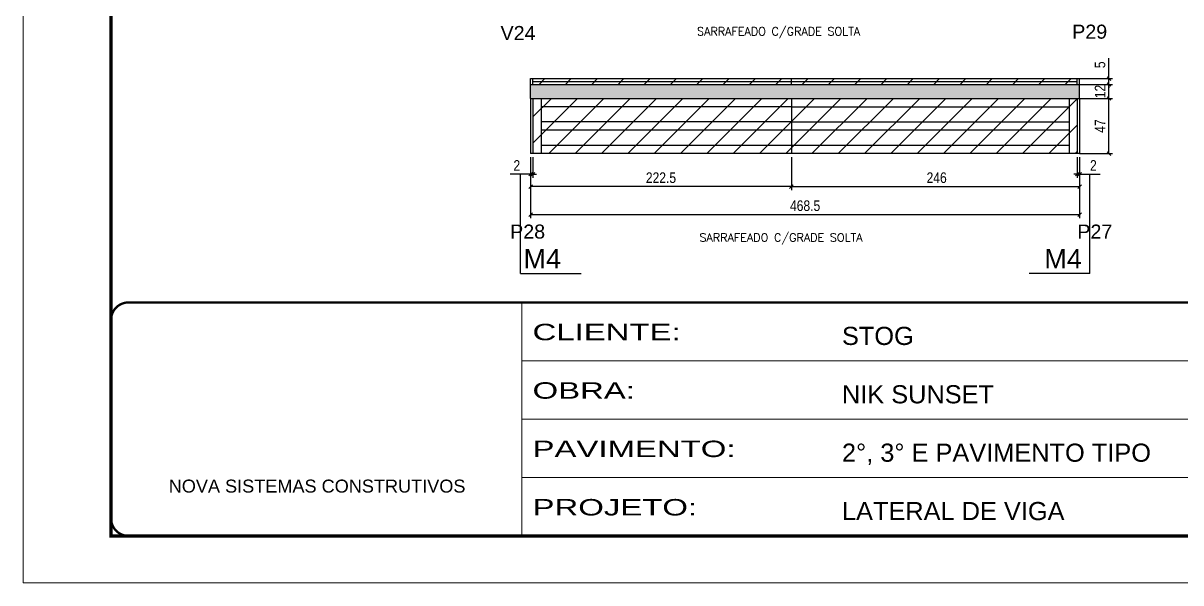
# Model space of a CAD drawing. Extents: x -10448 to -1189, y -11772 to 17235.
# Drawn here: x -8863 to -7875, y 3160 to 3637 of the extents above; entities that cross this region are included whole.
import ezdxf

# ---------------------------------------------------------------- set-up
doc = ezdxf.new("R2010")
doc.units = 0
doc.linetypes.add('CONTINUO', pattern=[0])
doc.linetypes.add('DASHED', pattern=[0.75, 0.5, -0.25])
for name, color, linetype in [('5', 5, 'Continuous'), ('COTA', 241, 'Continuous'), ('NOMENCLATURA', 7, 'Continuous'), ('Painéis', 200, 'Continuous'), ('Reaproveitamento', 251, 'Continuous'), ('SARR_2.2x7', 40, 'Continuous'), ('SARR_EDITAR', 141, 'Continuous')]:
    doc.layers.add(name, color=color, linetype=linetype)
doc.layers.add('Folhas', color=255, linetype='Continuous', lineweight=9)
doc.layers.add('SARRAFO DE PRESSAO', color=251, linetype='DASHED', lineweight=9)
doc.styles.add('ARIAL', font='arial.ttf')
doc.styles.add('COTA TECNICA-50', font='techl___.ttf', dxfattribs={"height": 9})
doc.styles.add('Romans', font='romans.shx')
doc.styles.get("Standard").update_dxf_attribs({"font": 'arial.ttf'})
doc.styles.add('Tecnologia', font='')
doc.styles.get('Tecnologia').set_extended_font_data('Forgotten Futurist')
doc.dimstyles.new('COTA PAINEL-50', dxfattribs={"dimtxt": 9, "dimasz": 3, "dimexe": 3, "dimexo": 3, "dimgap": 3, "dimtad": 1, "dimdec": 1, "dimzin": 12, "dimdsep": 46, "dimtxsty": 'COTA TECNICA-50', "dimblk1": 'OBLIQUE', "dimblk2": 'OBLIQUE', "dimsah": 1, "dimcen": 0.9, "dimclrd": 4, "dimclre": 4, "dimclrt": 240, "dimadec": 1, "dimazin": 3, "dimtfac": 1, "dimtdec": 1, "dimtmove": 0, "dimatfit": 3, "dimfxl": 1, "dimtolj": 1, "dimtzin": 12, "dimarcsym": 0})
pattern_1 = [(45, (-139469.283, -18395.978), (-11.2253202, 11.2253202), [])]

# ---------------------------------------------------------------- blocks, each defined once
blk = doc.blocks.new('9999999999')
at = {"color": 30, "linetype": 'CONTINUO'}
for p, q in [((98564.56, 34230.21), (98564.56, 34429.45)), ((98564.56, 34379.64), (99583.98, 34379.64)), ((98564.56, 34329.83), (99487.98, 34329.83)), ((98564.56, 34280.02), (99487.98, 34280.02))]:
    blk.add_line(p, q, dxfattribs=at)
at = {"color": 30, "linetype": 'CONTINUO', "const_width": 2}
blk.add_lwpolyline([(99583.98, 34230.21), (99583.98, 34414.45, 0.414214), (99568.98, 34429.45), (98228.98, 34429.45, 0.414214), (98213.98, 34414.45), (98213.98, 34245.21, 0.414214), (98228.98, 34230.21), (99583.98, 34230.21)], format="xyb", dxfattribs=at)
at = {"layer": 'Folhas'}
blk.add_lwpolyline([(98138.98, 34190.21), (99623.98, 34190.21), (99623.98, 35240.21), (98138.98, 35240.21)], close=True, dxfattribs=at)
at = {"layer": 'Folhas', "color": 30, "const_width": 3}
blk.add_lwpolyline([(98213.98, 34230.21), (99583.98, 34230.21), (99583.98, 35200.21), (98213.98, 35200.21)], close=True, dxfattribs=at)
at = {"color": 7, "linetype": 'Continuous', "ltscale": 5, "style": 'ARIAL'}
for s, height, p in [('STOG', 15.483, (98837.68, 34393.13)), ('NIK SUNSET', 15.483, (98837.68, 34343.32)), ('2°, 3° E PAVIMENTO TIPO', 15.4829, (98837.68, 34293.51)), ('NOVA SISTEMAS CONSTRUTIVOS', 11.0592, (98263.19, 34267.21)), ('LATERAL DE VIGA', 15.4829, (98837.68, 34243.7))]:
    blk.add_text(s, height=height, dxfattribs=at).set_placement(p)
at = {"layer": 'Folhas', "color": 7, "style": 'Tecnologia', "width": 1.5}
for s, p in [('CLIENTE:', (98573.65, 34397.17)), ('OBRA:', (98573.65, 34347.31)), ('PAVIMENTO:', (98573.65, 34297.5)), ('PROJETO:', (98573.65, 34247.69))]:
    blk.add_text(s, height=14, dxfattribs=at).set_placement(p)
blk = doc.blocks.new('_Oblique')
at = {"color": 0, "linetype": 'ByBlock', "lineweight": -2}
blk.add_line((-0.5, -0.5), (0.5, 0.5), dxfattribs=at)
blk = doc.blocks.new('*D732')
at = {"layer": 'COTA', "color": 4, "linetype": 'ByBlock', "lineweight": -2, "transparency": 16777216}
for p, q in [((-8430.28, 3523.07), (-8430.28, 3494.89)), ((-8207.78, 3523.07), (-8207.78, 3494.89)), ((-8207.78, 3497.89), (-8430.28, 3497.89))]:
    blk.add_line(p, q, dxfattribs=at)
at = {"layer": 'Defpoints', "color": 0, "linetype": 'ByBlock', "transparency": 16777216}
for p in [(-8430.28, 3526.07), (-8207.78, 3526.07), (-8430.28, 3497.89)]:
    blk.add_point(p, dxfattribs=at)
at = {"layer": 'COTA', "color": 4, "linetype": 'ByBlock', "lineweight": -2, "transparency": 16777216, "xscale": 3, "yscale": 3, "zscale": 3, "rotation": 180}
blk.add_blockref('_Oblique', (-8430.28, 3497.89), dxfattribs=at)
at = {"layer": 'COTA', "color": 4, "linetype": 'ByBlock', "lineweight": -2, "transparency": 16777216, "xscale": 3, "yscale": 3, "zscale": 3}
blk.add_blockref('_Oblique', (-8207.78, 3497.89), dxfattribs=at)
at = {"layer": 'COTA', "color": 240, "linetype": 'ByBlock', "transparency": 16777216, "insert": (-8319.03, 3505.49), "char_height": 9, "attachment_point": 5, "style": 'COTA TECNICA-50'}
blk.add_mtext('\\A1;222.5', dxfattribs=at)
blk = doc.blocks.new('*D733')
at = {"layer": 'COTA', "color": 4, "linetype": 'ByBlock', "lineweight": -2, "transparency": 16777216}
for p, q in [((-8207.78, 3523.07), (-8207.78, 3494.89)), ((-7961.78, 3523.07), (-7961.78, 3494.89)), ((-8207.78, 3497.89), (-7961.78, 3497.89))]:
    blk.add_line(p, q, dxfattribs=at)
at = {"layer": 'Defpoints', "color": 0, "linetype": 'ByBlock', "transparency": 16777216}
for p in [(-8207.78, 3526.07), (-7961.78, 3526.07), (-7961.78, 3497.89)]:
    blk.add_point(p, dxfattribs=at)
at = {"layer": 'COTA', "color": 4, "linetype": 'ByBlock', "lineweight": -2, "transparency": 16777216, "xscale": 3, "yscale": 3, "zscale": 3, "rotation": 180}
blk.add_blockref('_Oblique', (-8207.78, 3497.89), dxfattribs=at)
at = {"layer": 'COTA', "color": 4, "linetype": 'ByBlock', "lineweight": -2, "transparency": 16777216, "xscale": 3, "yscale": 3, "zscale": 3}
blk.add_blockref('_Oblique', (-7961.78, 3497.89), dxfattribs=at)
at = {"layer": 'COTA', "color": 240, "linetype": 'ByBlock', "transparency": 16777216, "insert": (-8083.78, 3505.49), "char_height": 9, "attachment_point": 5, "style": 'COTA TECNICA-50'}
blk.add_mtext('\\A1;246', dxfattribs=at)
blk = doc.blocks.new('*D1819')
at = {"layer": 'COTA', "color": 4, "linetype": 'ByBlock', "lineweight": -2, "transparency": 16777216}
for p, q in [((-8430.28, 3523.07), (-8430.28, 3470.97)), ((-7961.78, 3523.07), (-7961.78, 3470.97)), ((-7961.78, 3473.97), (-8430.28, 3473.97))]:
    blk.add_line(p, q, dxfattribs=at)
at = {"layer": 'Defpoints', "color": 0, "linetype": 'ByBlock', "transparency": 16777216}
for p in [(-8430.28, 3526.07), (-7961.78, 3526.07), (-8430.28, 3473.97)]:
    blk.add_point(p, dxfattribs=at)
at = {"layer": 'COTA', "color": 4, "linetype": 'ByBlock', "lineweight": -2, "transparency": 16777216, "xscale": 3, "yscale": 3, "zscale": 3, "rotation": 180}
blk.add_blockref('_Oblique', (-8430.28, 3473.97), dxfattribs=at)
at = {"layer": 'COTA', "color": 4, "linetype": 'ByBlock', "lineweight": -2, "transparency": 16777216, "xscale": 3, "yscale": 3, "zscale": 3}
blk.add_blockref('_Oblique', (-7961.78, 3473.97), dxfattribs=at)
at = {"layer": 'COTA', "color": 240, "linetype": 'ByBlock', "transparency": 16777216, "insert": (-8196.03, 3481.59), "char_height": 9, "attachment_point": 5, "style": 'COTA TECNICA-50'}
blk.add_mtext('\\A1;468.5', dxfattribs=at)
blk = doc.blocks.new('*D736')
at = {"layer": 'COTA', "color": 4, "linetype": 'ByBlock', "lineweight": -2, "transparency": 16777216}
for p, q in [((-7961.95, 3573.07), (-7933.75, 3573.07)), ((-7936.75, 3526.07), (-7936.75, 3573.07)), ((-7961.95, 3526.07), (-7933.75, 3526.07))]:
    blk.add_line(p, q, dxfattribs=at)
at = {"layer": 'Defpoints', "color": 0, "linetype": 'ByBlock', "transparency": 16777216}
for p in [(-7964.95, 3573.07), (-7936.75, 3573.07), (-7964.95, 3526.07)]:
    blk.add_point(p, dxfattribs=at)
at = {"layer": 'COTA', "color": 4, "linetype": 'ByBlock', "lineweight": -2, "transparency": 16777216, "xscale": 3, "yscale": 3, "zscale": 3}
for p, rotation in [((-7936.75, 3573.07), 90), ((-7936.75, 3526.07), 270)]:
    blk.add_blockref('_Oblique', p, dxfattribs=dict(at, rotation=rotation))
at = {"layer": 'COTA', "color": 240, "linetype": 'ByBlock', "transparency": 16777216, "insert": (-7944.32, 3549.57), "char_height": 9, "attachment_point": 5, "rotation": 90, "style": 'COTA TECNICA-50'}
blk.add_mtext('\\A1;47', dxfattribs=at)
blk = doc.blocks.new('*D737')
at = {"layer": 'COTA', "color": 4, "linetype": 'ByBlock', "lineweight": -2, "transparency": 16777216}
for p, q in [((-7961.95, 3585.07), (-7933.75, 3585.07)), ((-7936.75, 3573.07), (-7936.75, 3585.07)), ((-7961.95, 3573.07), (-7933.75, 3573.07))]:
    blk.add_line(p, q, dxfattribs=at)
at = {"layer": 'Defpoints', "color": 0, "linetype": 'ByBlock', "transparency": 16777216}
for p in [(-7964.95, 3585.07), (-7936.75, 3585.07), (-7964.95, 3573.07)]:
    blk.add_point(p, dxfattribs=at)
at = {"layer": 'COTA', "color": 4, "linetype": 'ByBlock', "lineweight": -2, "transparency": 16777216, "xscale": 3, "yscale": 3, "zscale": 3}
for p, rotation in [((-7936.75, 3585.07), 90), ((-7936.75, 3573.07), 270)]:
    blk.add_blockref('_Oblique', p, dxfattribs=dict(at, rotation=rotation))
at = {"layer": 'COTA', "color": 240, "linetype": 'ByBlock', "transparency": 16777216, "insert": (-7944.3, 3579.07), "char_height": 9, "attachment_point": 5, "rotation": 90, "style": 'COTA TECNICA-50'}
blk.add_mtext('\\A1;12', dxfattribs=at)
blk = doc.blocks.new('*D738')
at = {"layer": 'COTA', "color": 4, "linetype": 'ByBlock', "lineweight": -2, "transparency": 16777216}
for p, q in [((-7936.75, 3590.07), (-7936.75, 3607.56)), ((-7961.95, 3590.07), (-7933.75, 3590.07)), ((-7936.75, 3585.07), (-7936.75, 3590.07)), ((-7961.95, 3585.07), (-7933.75, 3585.07)), ((-7936.75, 3585.07), (-7936.75, 3582.07))]:
    blk.add_line(p, q, dxfattribs=at)
at = {"layer": 'Defpoints', "color": 0, "linetype": 'ByBlock', "transparency": 16777216}
for p in [(-7964.95, 3590.07), (-7936.75, 3590.07), (-7964.95, 3585.07)]:
    blk.add_point(p, dxfattribs=at)
at = {"layer": 'COTA', "color": 4, "linetype": 'ByBlock', "lineweight": -2, "transparency": 16777216, "xscale": 3, "yscale": 3, "zscale": 3}
for p, rotation in [((-7936.75, 3590.07), 270), ((-7936.75, 3585.07), 90)]:
    blk.add_blockref('_Oblique', p, dxfattribs=dict(at, rotation=rotation))
at = {"layer": 'COTA', "color": 240, "linetype": 'ByBlock', "transparency": 16777216, "insert": (-7944.35, 3601.82), "char_height": 9, "attachment_point": 5, "rotation": 90, "style": 'COTA TECNICA-50'}
blk.add_mtext('\\A1;5', dxfattribs=at)
blk = doc.blocks.new('*D1813')
at = {"layer": 'COTA', "color": 4, "linetype": 'ByBlock', "lineweight": -2, "transparency": 16777216}
for p, q in [((-8430.28, 3523.07), (-8430.28, 3505.5)), ((-8428.28, 3523.07), (-8428.28, 3505.5)), ((-8430.28, 3508.5), (-8447.78, 3508.5)), ((-8428.28, 3508.5), (-8430.28, 3508.5)), ((-8428.28, 3508.5), (-8425.28, 3508.5))]:
    blk.add_line(p, q, dxfattribs=at)
at = {"layer": 'Defpoints', "color": 0, "linetype": 'ByBlock', "transparency": 16777216}
for p in [(-8430.28, 3526.07), (-8428.28, 3526.07), (-8430.28, 3508.5)]:
    blk.add_point(p, dxfattribs=at)
at = {"layer": 'COTA', "color": 4, "linetype": 'ByBlock', "lineweight": -2, "transparency": 16777216, "xscale": 3, "yscale": 3, "zscale": 3}
blk.add_blockref('_Oblique', (-8430.28, 3508.5), dxfattribs=at)
at = {"layer": 'COTA', "color": 4, "linetype": 'ByBlock', "lineweight": -2, "transparency": 16777216, "xscale": 3, "yscale": 3, "zscale": 3, "rotation": 180}
blk.add_blockref('_Oblique', (-8428.28, 3508.5), dxfattribs=at)
at = {"layer": 'COTA', "color": 240, "linetype": 'ByBlock', "transparency": 16777216, "insert": (-8442.03, 3516), "char_height": 9, "attachment_point": 5, "style": 'COTA TECNICA-50'}
blk.add_mtext('\\A1;2', dxfattribs=at)
blk = doc.blocks.new('*D719')
at = {"layer": 'COTA', "color": 4, "linetype": 'ByBlock', "lineweight": -2, "transparency": 16777216}
for p, q in [((-7963.78, 3523.07), (-7963.78, 3505.5)), ((-7961.78, 3523.07), (-7961.78, 3505.5)), ((-7963.78, 3508.5), (-7966.78, 3508.5)), ((-7963.78, 3508.5), (-7961.78, 3508.5)), ((-7961.78, 3508.5), (-7944.28, 3508.5))]:
    blk.add_line(p, q, dxfattribs=at)
at = {"layer": 'Defpoints', "color": 0, "linetype": 'ByBlock', "transparency": 16777216}
for p in [(-7963.78, 3526.07), (-7961.78, 3526.07), (-7961.78, 3508.5)]:
    blk.add_point(p, dxfattribs=at)
at = {"layer": 'COTA', "color": 4, "linetype": 'ByBlock', "lineweight": -2, "transparency": 16777216, "xscale": 3, "yscale": 3, "zscale": 3}
blk.add_blockref('_Oblique', (-7963.78, 3508.5), dxfattribs=at)
at = {"layer": 'COTA', "color": 4, "linetype": 'ByBlock', "lineweight": -2, "transparency": 16777216, "xscale": 3, "yscale": 3, "zscale": 3, "rotation": 180}
blk.add_blockref('_Oblique', (-7961.78, 3508.5), dxfattribs=at)
at = {"layer": 'COTA', "color": 240, "linetype": 'ByBlock', "transparency": 16777216, "insert": (-7950.03, 3516), "char_height": 9, "attachment_point": 5, "style": 'COTA TECNICA-50'}
blk.add_mtext('\\A1;2', dxfattribs=at)

msp = doc.modelspace()

# ---------------------------------------------------------------- hatches: boundary and pattern name
at = {"layer": 'COTA', "linetype": 'ByBlock'}
h = msp.add_hatch(dxfattribs=at)
h.set_pattern_fill('AR-CONC', color=256, scale=0.03)
h.set_pattern_definition([(50, (-141065.7827, -25287.428), (5.46554007, -0.47817257), [0.5715, -6.2865]), (355, (-141065.7827, -25287.428), (-1.05730264, 5.73170536), [0.4572, -5.02921753]), (100.4514447, (-141065.327, -25287.468), (4.40823741, 5.25353256), [0.48570026, -5.34270734]), (46.1842, (-141065.783, -25285.904), (8.13237123, -1.26126984), [0.85725, -9.42975]), (96.6355576, (-141065.105, -25286.009), (7.122124, 7.42278374), [0.7285507, -8.01406824]), (351.184151, (-141065.783, -25285.904), (7.122124, 7.42278374), [0.685799, -7.54379196]), (21, (-141065.0207, -25286.285), (4.54843174, -3.06795595), [0.5715, -6.2865]), (326, (-141065.0207, -25286.285), (1.85406085, 5.52563898), [0.4572, -5.0292]), (71.451445, (-141064.6417, -25286.541), (6.40249258, 2.45768307), [0.48570026, -5.34269813]), (37.5, (-141065.7827, -25287.4282), (0.092658098, 2.536651166), [0, -4.96824, 0, -5.1054, 0, -5.04825]), (7.5, (-141065.7827, -25287.4282), (2.004589875, 3.005417245), [0, -2.91084, 0, -4.85394, 0, -1.92405]), (327.5, (-141067.482, -25287.4282), (4.067717855, -0.17186232), [0, -1.905, 0, -5.9436, 0, -7.8867]), (317.5, (-141068.244, -25287.428), (4.44387544, 0.76279473), [0, -2.4765, 0, -3.94716, 0, -5.6007])])
h.paths.add_polyline_path([(-8430.28, 3585.07), (-8430.28, 3573.07), (-7961.78, 3573.07), (-7961.78, 3585.07)])
at = {"layer": 'Reaproveitamento', "linetype": 'ByBlock'}
h = msp.add_hatch(dxfattribs=at)
h.set_pattern_fill('ANSI31', color=256, scale=5)
h.set_pattern_definition(pattern_1)
h.paths.add_polyline_path([(-8207.78, 3585.07), (-8207.78, 3590.07), (-8428.28, 3590.07), (-8428.28, 3585.07)])
h = msp.add_hatch(dxfattribs=at)
h.set_pattern_fill('ANSI31', color=256, scale=5)
h.set_pattern_definition(pattern_1)
h.paths.add_polyline_path([(-8207.78, 3590.07), (-8207.78, 3585.07), (-7963.78, 3585.07), (-7963.78, 3590.07)])
h = msp.add_hatch(dxfattribs=at)
h.set_pattern_fill('ANSI31', color=256, scale=5)
h.set_pattern_definition(pattern_1)
h.paths.add_polyline_path([(-8207.78, 3526.07), (-8207.78, 3573.07), (-8428.28, 3573.07), (-8428.28, 3526.07)])
h = msp.add_hatch(dxfattribs=at)
h.set_pattern_fill('ANSI31', color=256, scale=5)
h.set_pattern_definition(pattern_1)
h.paths.add_polyline_path([(-7963.78, 3526.07), (-7963.78, 3573.07), (-8207.78, 3573.07), (-8207.78, 3526.07)])

# ---------------------------------------------------------------- linework, layer by layer
at = {"layer": 'COTA', "linetype": 'ByBlock'}
for p, q in [((-8430.28, 3573.07), (-8430.28, 3585.07)), ((-7961.78, 3573.07), (-7961.78, 3585.07)), ((-7961.78, 3573.07), (-7961.78, 3585.07))]:
    msp.add_line(p, q, dxfattribs=at)
at = {"layer": 'NOMENCLATURA', "linetype": 'Continuous'}
for p, q in [((-8439.03, 3423.89), (-8439.03, 3508.5)), ((-7953.03, 3423.89), (-7953.03, 3508.5)), ((-8439.03, 3423.89), (-8387.14, 3423.89)), ((-7953.03, 3423.89), (-8004.92, 3423.89))]:
    msp.add_line(p, q, dxfattribs=at)
at = {"layer": 'Painéis', "linetype": 'Continuous'}
for p, q in [((-8430.28, 3585.07), (-8430.28, 3590.07)), ((-8428.28, 3585.07), (-8428.28, 3590.07)), ((-8207.78, 3585.07), (-8207.78, 3590.07)), ((-7963.78, 3585.07), (-7963.78, 3590.07)), ((-7961.78, 3585.07), (-7961.78, 3590.07)), ((-8430.28, 3573.07), (-8430.28, 3526.07)), ((-8428.28, 3573.07), (-8428.28, 3526.07)), ((-8207.78, 3573.07), (-8207.78, 3526.07)), ((-7963.78, 3573.07), (-7963.78, 3526.07)), ((-7961.78, 3573.07), (-7961.78, 3526.07))]:
    msp.add_line(p, q, dxfattribs=at)
for points in [[(-8430.28, 3590.07), (-7961.78, 3590.07)], [(-8430.28, 3585.07), (-7961.78, 3585.07)], [(-8430.28, 3573.07), (-7961.78, 3573.07)], [(-7961.78, 3526.07), (-8430.28, 3526.07)]]:
    msp.add_lwpolyline(points, dxfattribs=at)
at = {"layer": 'SARR_2.2x7', "linetype": 'Continuous'}
for p, q in [((-8421.28, 3573.07), (-8421.28, 3526.07)), ((-7970.78, 3573.07), (-7970.78, 3526.07)), ((-8207.78, 3566.07), (-8421.28, 3566.07)), ((-8207.78, 3553.07), (-8421.28, 3553.07)), ((-8207.78, 3546.07), (-8421.28, 3546.07)), ((-8207.78, 3533.07), (-8421.28, 3533.07))]:
    msp.add_line(p, q, dxfattribs=at)
for points in [[(-8207.78, 3566.07), (-7970.78, 3566.07)], [(-8207.78, 3553.07), (-7970.78, 3553.07)], [(-7970.78, 3546.07), (-8207.78, 3546.07)], [(-7970.78, 3533.07), (-8207.78, 3533.07)]]:
    msp.add_lwpolyline(points, dxfattribs=at)
at = {"layer": 'SARR_EDITAR', "linetype": 'Continuous'}
msp.add_lwpolyline([(-8428.28, 3587.57), (-7963.78, 3587.57)], dxfattribs=at)

# ---------------------------------------------------------------- block references
at = {"layer": 'SARRAFO DE PRESSAO', "color": 6, "linetype": 'ByBlock'}
msp.add_blockref('9999999999', (-107002.26, -31030.3), dxfattribs=at)

# ---------------------------------------------------------------- texts
at = {"layer": '5', "linetype": 'Continuous'}
for s, p in [('P29', (-7968.1, 3624.1)), ('V24', (-8455.91, 3622.94)), ('P28', (-8447.72, 3453.56)), ('P27', (-7963.71, 3453.56))]:
    msp.add_text(s, height=12, rotation=359.99996, dxfattribs=at).set_placement(p)
at = {"layer": 'NOMENCLATURA', "linetype": 'Continuous'}
for p in [(-8436.35, 3428.08), (-7991.86, 3428.08)]:
    msp.add_text('M4', height=16.5, dxfattribs=at).set_placement(p)
at = {"layer": 'Painéis', "color": 1, "char_height": 7, "attachment_point": 5, "style": 'Romans'}
for insert in [(-8218.66, 3629.2), (-8216.58, 3453.3)]:
    msp.add_mtext('\\A1;SARRAFEADO C/GRADE SOLTA', dxfattribs=dict(at, insert=insert))

# ---------------------------------------------------------------- dimensions: what is measured, and where the dimension line sits
at = {"layer": 'COTA', "linetype": 'ByBlock'}
for base, p1, p2, angle, picture, middle in [((-7936.75, 3590.07), (-7964.95, 3585.07), (-7964.95, 3590.07), 90, '*D738', (-7944.35, 3601.82)), ((-7936.75, 3573.07), (-7964.95, 3526.07), (-7964.95, 3573.07), 90, '*D736', (-7944.32, 3549.57)), ((-7961.78, 3508.5), (-7963.78, 3526.07), (-7961.78, 3526.07), 180, '*D719', (-7950.03, 3516))]:
    dim = msp.add_linear_dim(base=base, p1=p1, p2=p2, angle=angle, dimstyle='COTA PAINEL-50', dxfattribs=at)
    dim.commit()
    dim.dimension.update_dxf_attribs({"geometry": picture, "text_midpoint": middle})
dim = msp.add_linear_dim(base=(-7936.75, 3585.07), p1=(-7964.95, 3573.07), p2=(-7964.95, 3585.07), angle=90, dimstyle='COTA PAINEL-50', dxfattribs=at)
dim.commit()
dim.dimension.update_dxf_attribs({"geometry": '*D737', "text_midpoint": (-7936.75, 3579.07), "dimtype": 160})
dim = msp.add_linear_dim(base=(-8430.28, 3508.5), p1=(-8428.28, 3526.07), p2=(-8430.28, 3526.07), dimstyle='COTA PAINEL-50', dxfattribs=at)
dim.commit()
dim.dimension.update_dxf_attribs({"geometry": '*D1813', "text_midpoint": (-8442.03, 3516)})
for base, p1, picture, middle in [((-8430.28, 3497.89), (-8207.78, 3526.07), '*D732', (-8319.03, 3505.49)), ((-8430.28, 3473.97), (-7961.78, 3526.07), '*D1819', (-8196.03, 3481.59))]:
    dim = msp.add_linear_dim(base=base, p1=p1, p2=(-8430.28, 3526.07), angle=180, dimstyle='COTA PAINEL-50', override={"dimarcsym": 1}, dxfattribs=at)
    dim.commit()
    dim.dimension.update_dxf_attribs({"geometry": picture, "text_midpoint": middle})
dim = msp.add_linear_dim(base=(-7961.78, 3497.89), p1=(-8207.78, 3526.07), p2=(-7961.78, 3526.07), angle=180, dimstyle='COTA PAINEL-50', override={"dimarcsym": 1}, dxfattribs=at)
dim.commit()
dim.dimension.update_dxf_attribs({"geometry": '*D733', "text_midpoint": (-8083.78, 3497.89), "dimtype": 160})

doc.saveas('drawing.dxf')
